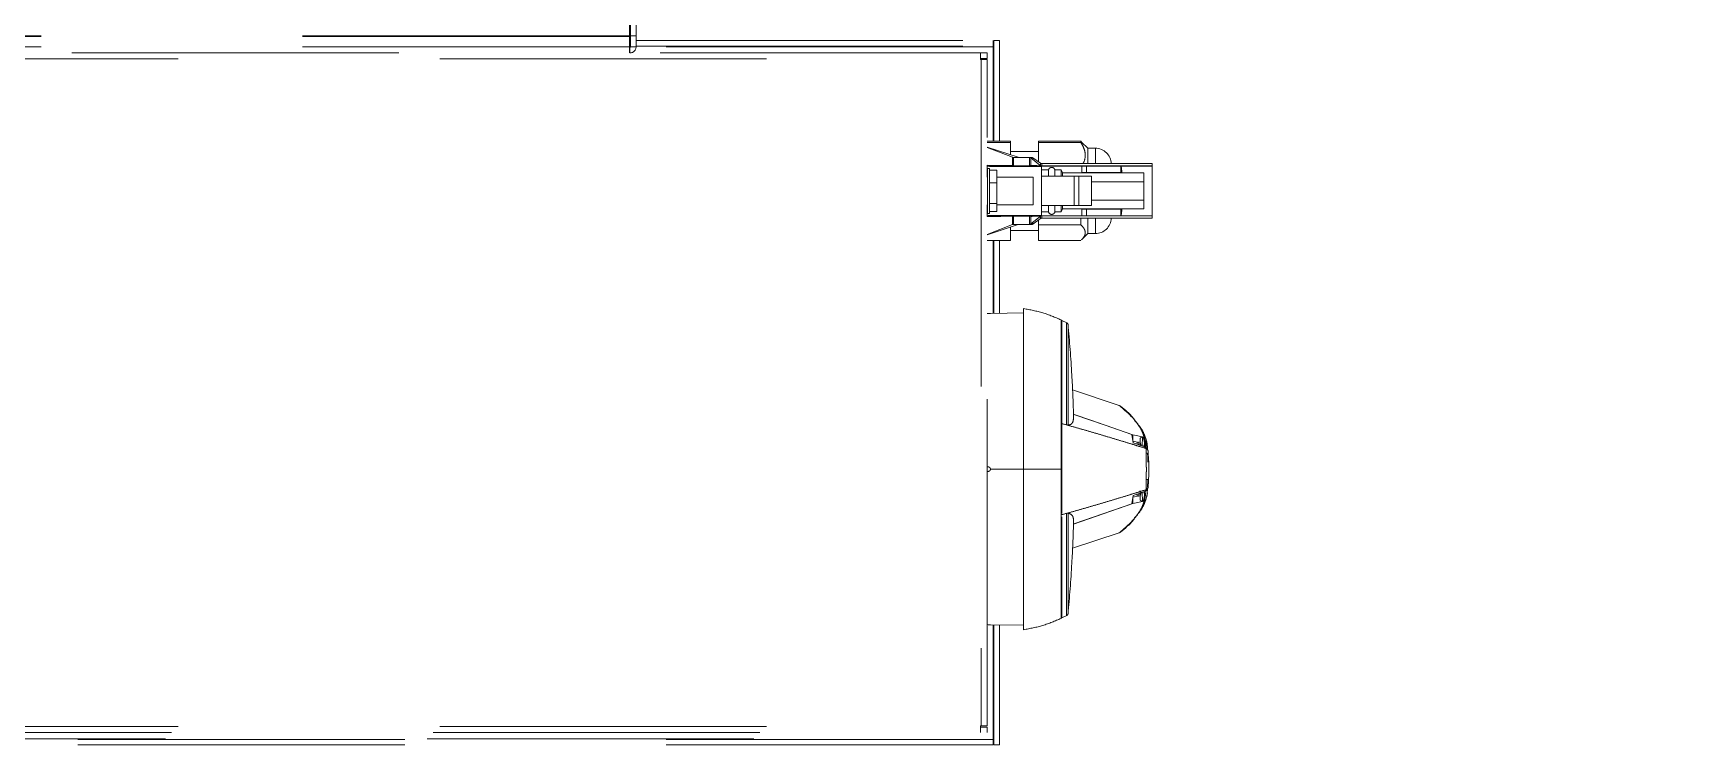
# Model space of a CAD drawing. Header units: feet. Extents: x 0.3 to 98.5, y -18.6 to 31.5.
# Drawn here: x 59.376 to 60.009, y -5.696 to -5.424 of the extents above; entities that cross this region are included whole.
import ezdxf

# ---------------------------------------------------------------- set-up
doc = ezdxf.new("R2010")
doc.units = ezdxf.units.FT
doc.header["$MEASUREMENT"] = 0
doc.linetypes.add('DASHED2', pattern=[0.375, 0.25, -0.125])
doc.layers.add('S-TRACKER TABLE', color=252, linetype='Continuous')
doc.layers.add('STRINGS', color=30, linetype='Continuous')

msp = doc.modelspace()

# ---------------------------------------------------------------- linework, layer by layer
at = {"layer": 'S-TRACKER TABLE', "linetype": 'DASHED2', "lineweight": 15, "ltscale": 0.5}
for p, q in [((59.60459, -5.38895), (59.60459, -5.42918)), ((59.60669, -5.38895), (59.60669, -5.42918)), ((59.60416, -5.43151), (59.60416, -5.41653)), ((59.60416, -5.42498), (58.92743, -5.42498)), ((59.60416, -5.4252), (58.92743, -5.4252)), ((59.60669, -5.42498), (59.60459, -5.42498)), ((59.74094, -5.43151), (58.85406, -5.43151)), ((59.60416, -5.42918), (58.92743, -5.42918)), ((59.60416, -5.42681), (59.60459, -5.42681)), ((59.60416, -5.42892), (59.60459, -5.42892)), ((59.60459, -5.42914), (59.60416, -5.42914)), ((59.60416, -5.4294), (59.60437, -5.4294)), ((59.60437, -5.4294), (59.60437, -5.43151)), ((59.60459, -5.42918), (59.60669, -5.42918)), ((59.60669, -5.42681), (59.74322, -5.42681)), ((59.60669, -5.42892), (59.74322, -5.42892)), ((59.74322, -5.42914), (59.60669, -5.42914)), ((59.73839, -5.43151), (59.73839, -5.43405)), ((59.74094, -5.43361), (59.74094, -5.43151)), ((59.74322, -5.42918), (59.74322, -5.42681)), ((59.74322, -5.42918), (59.74353, -5.42918)), ((59.74331, -5.4653), (59.74331, -5.42918)), ((59.74563, -5.42681), (59.74353, -5.42681)), ((59.74353, -5.42681), (59.74353, -5.4653)), ((59.74563, -5.42681), (59.74563, -5.4653)), ((58.85661, -5.43383), (59.73839, -5.43383)), ((59.74094, -5.43361), (59.73839, -5.43361)), ((59.74094, -5.43405), (59.73839, -5.43405)), ((59.73862, -5.43405), (59.73862, -5.68885)), ((59.74094, -5.68885), (59.74094, -5.43405)), ((59.74094, -5.4653), (59.74991, -5.4653)), ((59.74991, -5.46577), (59.74094, -5.46577)), ((59.74094, -5.4675), (59.75289, -5.47141)), ((59.74094, -5.46762), (59.75068, -5.47139)), ((59.74991, -5.47043), (59.74991, -5.4653)), ((59.74991, -5.46917), (59.76062, -5.46917)), ((59.76062, -5.4653), (59.76062, -5.47312)), ((59.76062, -5.4653), (59.77675, -5.4653)), ((59.77675, -5.46577), (59.76062, -5.46577)), ((59.77675, -5.4653), (59.77704, -5.46563)), ((59.77675, -5.46577), (59.77675, -5.4653)), ((59.77707, -5.4656), (59.77943, -5.46796)), ((59.77943, -5.46796), (59.78236, -5.46796)), ((59.77943, -5.47383), (59.77943, -5.46796)), ((59.78236, -5.47383), (59.78236, -5.46796)), ((59.74098, -5.47449), (59.74098, -5.47899)), ((59.74116, -5.47564), (59.74186, -5.47564)), ((59.74116, -5.4929), (59.74116, -5.47564)), ((59.74186, -5.4929), (59.74186, -5.47564)), ((59.74186, -5.47637), (59.74462, -5.47637)), ((59.76174, -5.47488), (59.74208, -5.47488)), ((59.74462, -5.49218), (59.74462, -5.47637)), ((59.75068, -5.47139), (59.75068, -5.47462)), ((59.75099, -5.47145), (59.75793, -5.47145)), ((59.75099, -5.47488), (59.75099, -5.47145)), ((59.75712, -5.47467), (59.75099, -5.47467)), ((59.75289, -5.47141), (59.75289, -5.47145)), ((59.75712, -5.47488), (59.75712, -5.47145)), ((59.75766, -5.47164), (59.76174, -5.47488)), ((59.75766, -5.47454), (59.75766, -5.47164)), ((59.75793, -5.47145), (59.75793, -5.47185)), ((59.75842, -5.4716), (59.76143, -5.47368)), ((59.75842, -5.47224), (59.75842, -5.4716)), ((59.76143, -5.47368), (59.76143, -5.47457)), ((59.76174, -5.49366), (59.76174, -5.47488)), ((59.76174, -5.47625), (59.76444, -5.47625)), ((59.76192, -5.47383), (59.80411, -5.47383)), ((59.76192, -5.47383), (59.76192, -5.47478)), ((59.80411, -5.47471), (59.76192, -5.47471)), ((59.80411, -5.47478), (59.76202, -5.47478)), ((59.76444, -5.47866), (59.76444, -5.47625)), ((59.76686, -5.47625), (59.76927, -5.47625)), ((59.76686, -5.47866), (59.76686, -5.47625)), ((59.76927, -5.47625), (59.76978, -5.47737)), ((59.76927, -5.47866), (59.76927, -5.47625)), ((59.76978, -5.47737), (59.80083, -5.47737)), ((59.76978, -5.47866), (59.76978, -5.47737)), ((59.77719, -5.47478), (59.77719, -5.47725)), ((59.77719, -5.47725), (59.79246, -5.47725)), ((59.77891, -5.47737), (59.77891, -5.47478)), ((59.79203, -5.47725), (59.79203, -5.47478)), ((59.79246, -5.47725), (59.79246, -5.47679)), ((59.80083, -5.49118), (59.80083, -5.47737)), ((59.80411, -5.49472), (59.80411, -5.47383)), ((59.74094, -5.47899), (59.74116, -5.47899)), ((59.74186, -5.48123), (59.74462, -5.48123)), ((59.74462, -5.47899), (59.75851, -5.47899)), ((59.75851, -5.48956), (59.75851, -5.47899)), ((59.78081, -5.47866), (59.76174, -5.47866)), ((59.77425, -5.47866), (59.77425, -5.48988)), ((59.77598, -5.47866), (59.77598, -5.48988)), ((59.78081, -5.47866), (59.78081, -5.48988)), ((59.80083, -5.48075), (59.78081, -5.48075)), ((59.74116, -5.48956), (59.74094, -5.48956)), ((59.74098, -5.48956), (59.74098, -5.49405)), ((59.74186, -5.48913), (59.74462, -5.48913)), ((59.75851, -5.48956), (59.74462, -5.48956)), ((59.78081, -5.48988), (59.76174, -5.48988)), ((59.76444, -5.4923), (59.76444, -5.48988)), ((59.76686, -5.4923), (59.76686, -5.48988)), ((59.76927, -5.4923), (59.76927, -5.48988)), ((59.76978, -5.49118), (59.76978, -5.48988)), ((59.78081, -5.4878), (59.80083, -5.4878)), ((59.74186, -5.4929), (59.74116, -5.4929)), ((59.74186, -5.49218), (59.74462, -5.49218)), ((59.76174, -5.49366), (59.74208, -5.49366)), ((59.75068, -5.49392), (59.75068, -5.49716)), ((59.75099, -5.4971), (59.75099, -5.49366)), ((59.75099, -5.49388), (59.75712, -5.49388)), ((59.75712, -5.49366), (59.75712, -5.4971)), ((59.76174, -5.49366), (59.75766, -5.49691)), ((59.75766, -5.49691), (59.75766, -5.49401)), ((59.76143, -5.49487), (59.75842, -5.49695)), ((59.75842, -5.49695), (59.75842, -5.4963)), ((59.76062, -5.49543), (59.76062, -5.50325)), ((59.76143, -5.49398), (59.76143, -5.49487)), ((59.76444, -5.4923), (59.76174, -5.4923)), ((59.76192, -5.49472), (59.76192, -5.49377)), ((59.76192, -5.49384), (59.80411, -5.49384)), ((59.80411, -5.49472), (59.76192, -5.49472)), ((59.80411, -5.49377), (59.76202, -5.49377)), ((59.76927, -5.4923), (59.76686, -5.4923)), ((59.76978, -5.49118), (59.76927, -5.4923)), ((59.80083, -5.49118), (59.76978, -5.49118)), ((59.77675, -5.49721), (59.77675, -5.49472)), ((59.77719, -5.4913), (59.77719, -5.49377)), ((59.79246, -5.4913), (59.77719, -5.4913)), ((59.77891, -5.49377), (59.77891, -5.49118)), ((59.77943, -5.50058), (59.77943, -5.49472)), ((59.78236, -5.50058), (59.78236, -5.49472)), ((59.79203, -5.49377), (59.79203, -5.4913)), ((59.79246, -5.49176), (59.79246, -5.4913)), ((59.75289, -5.49714), (59.74094, -5.50105)), ((59.75068, -5.49716), (59.74094, -5.50093)), ((59.74991, -5.50325), (59.74991, -5.49811)), ((59.76062, -5.49938), (59.74991, -5.49938)), ((59.75793, -5.4971), (59.75099, -5.4971)), ((59.75289, -5.4971), (59.75289, -5.49714)), ((59.75793, -5.49669), (59.75793, -5.4971)), ((59.77675, -5.49721), (59.76062, -5.49721)), ((59.77943, -5.50058), (59.77707, -5.50295)), ((59.78236, -5.50058), (59.77943, -5.50058)), ((59.74094, -5.50325), (59.74991, -5.50325)), ((59.74331, -5.53115), (59.74331, -5.50325)), ((59.74353, -5.50325), (59.74353, -5.53114)), ((59.74563, -5.50325), (59.74563, -5.53111)), ((59.76062, -5.50325), (59.77675, -5.50325)), ((59.74094, -5.5312), (59.74137, -5.53119)), ((59.74223, -5.53117), (59.75501, -5.53094)), ((59.76958, -5.53376), (59.77138, -5.53467)), ((59.76925, -5.53602), (59.76959, -5.53602)), ((59.76925, -5.53707), (59.76959, -5.53707)), ((59.76925, -5.53707), (59.76959, -5.53707)), ((59.79151, -5.56629), (59.77361, -5.56039)), ((59.77401, -5.56967), (59.77416, -5.56973)), ((59.77137, -5.57374), (59.76959, -5.57327)), ((59.79684, -5.58058), (59.79629, -5.57741)), ((59.79664, -5.5775), (59.79664, -5.57996)), ((59.79664, -5.5775), (59.80101, -5.57841)), ((59.80035, -5.57842), (59.8003, -5.58171)), ((59.80035, -5.57842), (59.80072, -5.5785)), ((59.80106, -5.57857), (59.80072, -5.5785)), ((59.76959, -5.58352), (59.76959, -5.5859)), ((59.79911, -5.58047), (59.79664, -5.57996)), ((59.80126, -5.58206), (59.79684, -5.58058)), ((59.79839, -5.58032), (59.7984, -5.5811)), ((59.79901, -5.58017), (59.79901, -5.58131)), ((59.79947, -5.57916), (59.79943, -5.58144)), ((59.79947, -5.58053), (59.79971, -5.58121)), ((59.79971, -5.58121), (59.79973, -5.58179)), ((59.8003, -5.58171), (59.80017, -5.5817)), ((59.80131, -5.58205), (59.80093, -5.58192)), ((59.80176, -5.58277), (59.80126, -5.58206)), ((59.8018, -5.58719), (59.80173, -5.58458)), ((59.80182, -5.58195), (59.80174, -5.57929)), ((59.80178, -5.58283), (59.80177, -5.58277)), ((59.80182, -5.58249), (59.80223, -5.58308)), ((59.80222, -5.58152), (59.80227, -5.58294)), ((59.80223, -5.58178), (59.80223, -5.58186)), ((59.80251, -5.58376), (59.80251, -5.58373)), ((59.80255, -5.58418), (59.80254, -5.58401)), ((59.8026, -5.58483), (59.80257, -5.58444)), ((59.8026, -5.58488), (59.8026, -5.58483)), ((59.80275, -5.5882), (59.8026, -5.58488)), ((59.74137, -5.58979), (59.74094, -5.58979)), ((59.74223, -5.59065), (59.75492, -5.59065)), ((59.76959, -5.5859), (59.76959, -5.60133)), ((59.80182, -5.58834), (59.8018, -5.58719)), ((59.80275, -5.5882), (59.80278, -5.59065)), ((59.80278, -5.59065), (59.80275, -5.59311)), ((59.74094, -5.59152), (59.74137, -5.59152)), ((59.80179, -5.59459), (59.80181, -5.59354)), ((59.80251, -5.59755), (59.80253, -5.59742)), ((59.8027, -5.59446), (59.80275, -5.59311)), ((59.76959, -5.60133), (59.76959, -5.60367)), ((59.77401, -5.61163), (59.79664, -5.6038)), ((59.79629, -5.6039), (59.77406, -5.61158)), ((59.79684, -5.60073), (59.79629, -5.6039)), ((59.79664, -5.60134), (59.79911, -5.60083)), ((59.79664, -5.60135), (59.79664, -5.6038)), ((59.80101, -5.6029), (59.79664, -5.6038)), ((59.79684, -5.60073), (59.80126, -5.59925)), ((59.7984, -5.60021), (59.79839, -5.60098)), ((59.79901, -5.6), (59.79901, -5.60113)), ((59.79943, -5.59986), (59.79947, -5.60214)), ((59.79971, -5.60009), (59.79944, -5.6009)), ((59.79971, -5.60009), (59.79972, -5.59976)), ((59.8003, -5.59959), (59.80035, -5.60288)), ((59.80072, -5.60281), (59.80035, -5.60288)), ((59.80106, -5.60274), (59.80072, -5.60281)), ((59.80131, -5.59926), (59.80093, -5.59938)), ((59.80176, -5.59853), (59.80126, -5.59925)), ((59.80176, -5.59853), (59.80178, -5.59844)), ((59.80178, -5.59844), (59.80178, -5.59842)), ((59.80223, -5.59822), (59.80181, -5.59883)), ((59.80203, -5.59832), (59.8022, -5.59952)), ((59.80227, -5.59837), (59.80222, -5.59978)), ((59.80243, -5.59787), (59.80225, -5.5982)), ((59.76959, -5.60804), (59.77137, -5.60757)), ((59.79151, -5.61501), (59.77361, -5.62091)), ((59.76959, -5.64424), (59.76925, -5.64423)), ((59.76959, -5.64529), (59.76925, -5.64528)), ((59.77138, -5.64663), (59.76958, -5.64755)), ((59.74094, -5.65011), (59.74137, -5.65012)), ((59.75492, -5.65036), (59.74223, -5.65014)), ((59.74331, -5.69373), (59.74331, -5.65016)), ((59.74353, -5.65016), (59.74353, -5.69609)), ((59.74563, -5.6502), (59.74563, -5.69609)), ((58.85406, -5.6914), (59.74094, -5.6914)), ((58.85661, -5.68908), (59.73839, -5.68908)), ((59.73839, -5.68885), (59.74094, -5.68885)), ((59.73839, -5.68885), (59.73839, -5.6914)), ((59.74094, -5.6893), (59.73839, -5.6893)), ((59.74094, -5.6914), (59.74094, -5.6893)), ((58.85178, -5.69377), (59.74322, -5.69377)), ((59.74322, -5.69399), (58.85178, -5.69399)), ((59.74322, -5.69609), (58.85178, -5.69609)), ((59.74322, -5.69609), (59.74322, -5.69373)), ((59.74353, -5.69373), (59.74322, -5.69373)), ((59.74563, -5.69609), (59.74353, -5.69609))]:
    msp.add_line(p, q, dxfattribs=at)
at = {"layer": 'S-TRACKER TABLE', "linetype": 'DASHED2', "lineweight": 15, "ltscale": 0.5, "flags": 128}
for points in [[(59.79629, -5.57741), (59.78645, -5.57401), (59.77406, -5.56972)], [(59.7743, -5.56977), (59.78062, -5.57196), (59.78863, -5.57473), (59.79664, -5.5775)], [(59.80093, -5.58192), (59.80061, -5.58182), (59.8003, -5.58171)], [(59.8003, -5.59959), (59.80061, -5.59949), (59.80093, -5.59938)]]:
    msp.add_lwpolyline(points, dxfattribs=at)
at = {"layer": 'S-TRACKER TABLE', "linetype": 'DASHED2', "lineweight": 15, "ltscale": 0.5}
for centre, radius, start, end in [((59.60437, -5.42918), 0.00232, 270, 0), ((59.60437, -5.42918), 0.000219, 270, 0), ((59.78236, -5.474), 0.00604, 1.63725, 90), ((59.75099, -5.47059), 0.000863, 248.82191, 270), ((59.75105, -5.4745), 0.00039, 198.77115, 261.52815), ((59.75099, -5.47355), 0.00112, 253.96252, 270.09449), ((59.75316, -5.47059), 0.000863, 251.88486, 270), ((59.75712, -5.47231), 0.000863, 51.48021, 90), ((59.75823, -5.47425), 0.000639, 207.53565, 267.37909), ((59.75793, -5.47231), 0.000863, 55.39432, 90), ((59.76174, -5.47407), 0.000817, 228.70268, 269.86928), ((59.76192, -5.47297), 0.000863, 235.39432, 270), ((59.76565, -5.47654), 0.00124, 13.65713, 166.34287), ((59.75105, -5.49405), 0.00039, 98.47185, 161.22885), ((59.75099, -5.495), 0.00112, 89.90551, 106.03748), ((59.75823, -5.4943), 0.000639, 92.62091, 152.46435), ((59.76174, -5.49448), 0.000817, 90.13072, 131.29732), ((59.76192, -5.49558), 0.000863, 90, 124.60568), ((59.76565, -5.49201), 0.00124, 193.65713, 346.34287), ((59.78236, -5.49454), 0.00604, 270, 358.36275), ((59.75099, -5.49796), 0.000863, 90, 111.17809), ((59.75316, -5.49796), 0.000863, 90, 108.11514), ((59.75712, -5.49624), 0.000863, 270, 308.51979), ((59.75793, -5.49624), 0.000863, 270, 304.60568)]:
    msp.add_arc(centre, radius, start, end, dxfattribs=at)
at = {"layer": 'S-TRACKER TABLE', "linetype": 'DASHED2', "lineweight": 15, "ltscale": 0.5, "extrusion": (0, 0, -1)}
for start_param, end_param in [(0.964354, 1.104772), (2.036821, 2.177239)]:
    msp.add_ellipse((59.78879, -5.48427), major_axis=(0, 0.01666), ratio=0.24643, start_param=start_param, end_param=end_param, dxfattribs=at)
at = {"layer": 'S-TRACKER TABLE', "linetype": 'DASHED2', "lineweight": 15, "ltscale": 0.5}
for points, knots in [([(59.77762, -5.47383), (59.77773, -5.47364), (59.77826, -5.47272), (59.77857, -5.47101), (59.77835, -5.46879), (59.7776, -5.46706), (59.77695, -5.46607), (59.77675, -5.46577)], [0, 0, 0, 0, 0.072772, 0.355554, 0.613676, 0.881514, 1, 1, 1, 1]), ([(59.75068, -5.47462), (59.74907, -5.4746), (59.74588, -5.47455), (59.74261, -5.47451), (59.74098, -5.47449)], [0, 0, 0, 0, 0.504284, 1, 1, 1, 1]), ([(59.74098, -5.47449), (59.74099, -5.47452), (59.74099, -5.47457), (59.74105, -5.47466), (59.74118, -5.47475), (59.74152, -5.47487), (59.74184, -5.47488), (59.74208, -5.47488)], [0, 0, 0, 0, 0.077089, 0.154139, 0.26443, 0.460052, 1, 1, 1, 1]), ([(59.75766, -5.47454), (59.75762, -5.47456), (59.75753, -5.4746), (59.75739, -5.47464), (59.75724, -5.47466), (59.75717, -5.47467), (59.75712, -5.47467)], [0, 0, 0, 0, 0.347779, 0.693541, 0.817926, 1, 1, 1, 1]), ([(59.7612, -5.47468), (59.76067, -5.47465), (59.75989, -5.47462), (59.75848, -5.47457), (59.75788, -5.47455), (59.75766, -5.47454)], [0, 0, 0, 0, 0.584706, 0.851036, 1, 1, 1, 1]), ([(59.76174, -5.47488), (59.76174, -5.47488), (59.76171, -5.47486), (59.76155, -5.47475), (59.76136, -5.47471), (59.7612, -5.47468)], [0, 0, 0, 0, 0.013286, 0.201551, 1, 1, 1, 1]), ([(59.74208, -5.49366), (59.74186, -5.49367), (59.74157, -5.49368), (59.74125, -5.49377), (59.74111, -5.49384), (59.74102, -5.49393), (59.74099, -5.494), (59.74098, -5.49404), (59.74098, -5.49405)], [0, 0, 0, 0, 0.507701, 0.649393, 0.791942, 0.878275, 0.965292, 1, 1, 1, 1]), ([(59.74098, -5.49405), (59.74261, -5.49404), (59.74588, -5.494), (59.74907, -5.49395), (59.75068, -5.49392)], [0, 0, 0, 0, 0.495678, 1, 1, 1, 1]), ([(59.75766, -5.49401), (59.7576, -5.49398), (59.75752, -5.49394), (59.75737, -5.4939), (59.75725, -5.49388), (59.75717, -5.49388), (59.75712, -5.49388)], [0, 0, 0, 0, 0.457271, 0.684998, 0.789758, 1, 1, 1, 1]), ([(59.75766, -5.49401), (59.75827, -5.49399), (59.75975, -5.49394), (59.76066, -5.49389), (59.7612, -5.49387)], [0, 0, 0, 0, 0.415229, 1, 1, 1, 1]), ([(59.7612, -5.49387), (59.76136, -5.49384), (59.76155, -5.4938), (59.76171, -5.49369), (59.76174, -5.49366), (59.76174, -5.49366)], [0, 0, 0, 0, 0.798449, 0.986714, 1, 1, 1, 1]), ([(59.77704, -5.50292), (59.77737, -5.50258), (59.77813, -5.50179), (59.77859, -5.50049), (59.77834, -5.4991), (59.7776, -5.49801), (59.77695, -5.4974), (59.77675, -5.49721)], [0, 0, 0, 0, 0.182683, 0.431944, 0.65947, 0.895559, 1, 1, 1, 1]), ([(59.74137, -5.53119), (59.74148, -5.53119), (59.74171, -5.53118), (59.742, -5.53117), (59.74219, -5.53117), (59.74226, -5.53117), (59.7422, -5.53117), (59.74217, -5.53117)], [0, 0, 0, 0, 0.200475, 0.400831, 0.600916, 0.800987, 1, 1, 1, 1]), ([(59.74184, -5.53118), (59.7418, -5.53118), (59.74166, -5.53118), (59.74149, -5.53119), (59.74137, -5.53119)], [0, 0, 0, 0, 0.333518, 1, 1, 1, 1]), ([(59.75492, -5.59065), (59.75492, -5.58664), (59.75492, -5.5786), (59.75492, -5.56701), (59.75492, -5.55633), (59.75492, -5.54698), (59.75492, -5.53929), (59.75492, -5.53361), (59.75492, -5.52996), (59.75492, -5.52951), (59.75492, -5.52928)], [0, 0, 0, 0, 0.124998, 0.249994, 0.374993, 0.499997, 0.625002, 0.750005, 0.875004, 1, 1, 1, 1]), ([(59.76925, -5.5336), (59.76925, -5.53381), (59.76925, -5.53423), (59.76925, -5.53763), (59.76925, -5.5429), (59.76925, -5.55005), (59.76925, -5.55875), (59.76925, -5.56868), (59.76925, -5.57945), (59.76925, -5.58692), (59.76925, -5.59065)], [0, 0, 0, 0, 0.124995, 0.249994, 0.374998, 0.500003, 0.625007, 0.750006, 0.875002, 1, 1, 1, 1]), ([(59.76959, -5.57327), (59.76959, -5.57012), (59.76959, -5.56384), (59.76959, -5.5554), (59.76959, -5.54801), (59.76959, -5.54198), (59.76959, -5.53742), (59.76959, -5.5347), (59.76959, -5.53354), (59.76959, -5.53383), (59.76959, -5.53386)], [0, 0, 0, 0, 0.140459, 0.280919, 0.421379, 0.561838, 0.702298, 0.842757, 0.983216, 1, 1, 1, 1]), ([(59.77136, -5.53467), (59.77144, -5.53471), (59.77158, -5.5348), (59.77175, -5.53501), (59.77187, -5.53524), (59.7719, -5.53541), (59.77191, -5.5355)], [0, 0, 0, 0, 0.249897, 0.499873, 0.749918, 1, 1, 1, 1]), ([(59.77137, -5.57374), (59.77137, -5.57128), (59.77137, -5.56636), (59.77137, -5.55955), (59.77137, -5.55332), (59.77137, -5.54783), (59.77137, -5.54318), (59.77137, -5.53946), (59.77137, -5.53671), (59.77137, -5.53515), (59.77137, -5.5345), (59.77137, -5.53468), (59.77137, -5.53468)], [0, 0, 0, 0, 0.110826, 0.22166, 0.332502, 0.443345, 0.55418, 0.665003, 0.775813, 0.886615, 0.997417, 1, 1, 1, 1]), ([(59.77189, -5.53524), (59.77244, -5.54171), (59.77341, -5.55324), (59.77383, -5.5648), (59.77402, -5.56987)], [0, 0, 0, 0, 0.560965, 1, 1, 1, 1]), ([(59.77191, -5.5355), (59.77191, -5.5355), (59.77191, -5.53548), (59.77191, -5.5355), (59.77191, -5.53553)], [0, 0, 0, 0, 0.198635, 1, 1, 1, 1]), ([(59.77191, -5.57387), (59.77191, -5.57154), (59.77191, -5.5668), (59.77191, -5.56016), (59.77191, -5.55395), (59.77191, -5.54844), (59.77191, -5.54378), (59.77191, -5.54011), (59.77191, -5.5375), (59.77191, -5.53587), (59.77191, -5.53562), (59.77191, -5.5355)], [0, 0, 0, 0, 0.107948, 0.219107, 0.332513, 0.447078, 0.561643, 0.67505, 0.786209, 0.894157, 1, 1, 1, 1]), ([(59.77405, -5.56987), (59.77402, -5.57071), (59.77397, -5.5723), (59.77321, -5.57357), (59.77235, -5.57377), (59.77191, -5.57387)], [0, 0, 0, 0, 0.361195, 0.680125, 1, 1, 1, 1]), ([(59.79151, -5.56629), (59.79153, -5.56628), (59.79156, -5.56626), (59.79156, -5.56632), (59.79156, -5.56634)], [0, 0, 0, 0, 0.582074, 1, 1, 1, 1]), ([(59.80101, -5.57841), (59.8008, -5.57773), (59.80036, -5.57637), (59.79882, -5.57365), (59.79619, -5.57037), (59.79307, -5.56765), (59.79151, -5.56629)], [0, 0, 0, 0, 0.250112, 0.500102, 0.749861, 1, 1, 1, 1]), ([(59.79182, -5.56641), (59.79351, -5.56784), (59.79571, -5.5697), (59.79688, -5.57116), (59.79714, -5.57149)], [0, 0, 0, 0, 0.77246, 1, 1, 1, 1]), ([(59.80152, -5.57873), (59.80135, -5.57821), (59.80093, -5.577), (59.79979, -5.5748), (59.79807, -5.57284), (59.79736, -5.57202)], [0, 0, 0, 0, 0.30248, 0.711367, 1, 1, 1, 1]), ([(59.76959, -5.57327), (59.771, -5.57365), (59.7738, -5.57443), (59.77661, -5.57523), (59.77801, -5.57563)], [0, 0, 0, 0, 0.500027, 1, 1, 1, 1]), ([(59.76959, -5.57327), (59.76959, -5.57328), (59.76959, -5.5733), (59.76959, -5.57359), (59.76959, -5.57413), (59.76959, -5.57543), (59.76959, -5.57859), (59.76959, -5.58155), (59.76959, -5.58352)], [0, 0, 0, 0, 0.063169, 0.124147, 0.180629, 0.248837, 0.498992, 1, 1, 1, 1]), ([(59.77191, -5.57387), (59.77189, -5.57386), (59.77185, -5.57386), (59.77166, -5.57381), (59.77147, -5.57376), (59.77137, -5.57374)], [0, 0, 0, 0, 0.332037, 0.664851, 1, 1, 1, 1]), ([(59.77801, -5.57563), (59.77941, -5.57603), (59.78221, -5.57684), (59.785, -5.57767), (59.7864, -5.57809)], [0, 0, 0, 0, 0.49996, 1, 1, 1, 1]), ([(59.7864, -5.57809), (59.78779, -5.57851), (59.79058, -5.57934), (59.79337, -5.58019), (59.79477, -5.58062)], [0, 0, 0, 0, 0.500014, 1, 1, 1, 1]), ([(59.79947, -5.57916), (59.79947, -5.57909), (59.79949, -5.57895), (59.79959, -5.57875), (59.79974, -5.57858), (59.79995, -5.57845), (59.80017, -5.5784), (59.80031, -5.57842), (59.80035, -5.57842)], [0, 0, 0, 0, 0.147837, 0.294914, 0.460848, 0.655409, 0.880489, 1, 1, 1, 1]), ([(59.80093, -5.58192), (59.80105, -5.58155), (59.80129, -5.58081), (59.80091, -5.57927), (59.80072, -5.5785)], [0, 0, 0, 0, 0.49996, 1, 1, 1, 1]), ([(59.80171, -5.57916), (59.8017, -5.57911), (59.80168, -5.57896), (59.80156, -5.57874), (59.80136, -5.57854), (59.80117, -5.57844), (59.80105, -5.57841), (59.80101, -5.57841)], [0, 0, 0, 0, 0.13329, 0.376521, 0.625906, 0.900721, 1, 1, 1, 1]), ([(59.80106, -5.57857), (59.80116, -5.5786), (59.80138, -5.57867), (59.80162, -5.57892), (59.80175, -5.5792), (59.80177, -5.57938), (59.80178, -5.57945)], [0, 0, 0, 0, 0.296895, 0.595089, 0.859646, 1, 1, 1, 1]), ([(59.80131, -5.58205), (59.80142, -5.58167), (59.80163, -5.58091), (59.80125, -5.57935), (59.80106, -5.57857)], [0, 0, 0, 0, 0.499951, 1, 1, 1, 1]), ([(59.79477, -5.58062), (59.79593, -5.58097), (59.79827, -5.58169), (59.8006, -5.58241), (59.80176, -5.58277)], [0, 0, 0, 0, 0.499999, 1, 1, 1, 1]), ([(59.80126, -5.58206), (59.80138, -5.58211), (59.8016, -5.58221), (59.80175, -5.58241), (59.80181, -5.5825)], [0, 0, 0, 0, 0.542272, 1, 1, 1, 1]), ([(59.80173, -5.58458), (59.80173, -5.58442), (59.80172, -5.58401), (59.80174, -5.58365), (59.80174, -5.58344)], [0, 0, 0, 0, 0.388905, 1, 1, 1, 1]), ([(59.8026, -5.58488), (59.80259, -5.58484), (59.80257, -5.58476), (59.80237, -5.58466), (59.80208, -5.58459), (59.80185, -5.58458), (59.80173, -5.58458)], [0, 0, 0, 0, 0.242126, 0.498874, 0.756851, 1, 1, 1, 1]), ([(59.80174, -5.58344), (59.80175, -5.58328), (59.80177, -5.583), (59.80178, -5.58288), (59.80178, -5.58283)], [0, 0, 0, 0, 0.523536, 1, 1, 1, 1]), ([(59.80176, -5.58277), (59.80183, -5.5828), (59.80197, -5.58285), (59.80215, -5.58299), (59.80231, -5.58317), (59.80238, -5.58331), (59.80242, -5.58338)], [0, 0, 0, 0, 0.235822, 0.485878, 0.743886, 1, 1, 1, 1]), ([(59.80249, -5.5837), (59.80247, -5.5836), (59.80244, -5.58339), (59.80228, -5.58312), (59.80205, -5.58289), (59.80186, -5.58281), (59.80176, -5.58277)], [0, 0, 0, 0, 0.2442, 0.499985, 0.755788, 1, 1, 1, 1]), ([(59.80178, -5.57945), (59.80183, -5.57962), (59.80193, -5.57999), (59.80206, -5.58055), (59.80217, -5.58113), (59.8022, -5.58149), (59.80222, -5.58168)], [0, 0, 0, 0, 0.197202, 0.42961, 0.697213, 1, 1, 1, 1]), ([(59.80241, -5.58338), (59.80237, -5.58331), (59.80229, -5.58314), (59.80207, -5.58294), (59.80188, -5.58287), (59.80178, -5.58283)], [0, 0, 0, 0, 0.276815, 0.646608, 1, 1, 1, 1]), ([(59.80223, -5.58186), (59.80223, -5.58191), (59.80224, -5.58213), (59.80221, -5.58244), (59.80214, -5.58276), (59.80207, -5.58291), (59.80203, -5.58298)], [0, 0, 0, 0, 0.098593, 0.439737, 0.754855, 1, 1, 1, 1]), ([(59.80234, -5.58487), (59.80236, -5.5853), (59.8024, -5.58629), (59.80242, -5.5874), (59.80243, -5.58802)], [0, 0, 0, 0, 0.442446, 1, 1, 1, 1]), ([(59.80241, -5.58337), (59.80242, -5.58339), (59.80243, -5.58343), (59.80244, -5.58353), (59.80244, -5.58357)], [0, 0, 0, 0, 0.64942, 1, 1, 1, 1]), ([(59.80251, -5.58373), (59.8025, -5.58363), (59.80248, -5.5835), (59.80242, -5.5834), (59.80241, -5.58338)], [0, 0, 0, 0, 0.795767, 1, 1, 1, 1]), ([(59.80244, -5.58357), (59.80244, -5.58359), (59.80245, -5.58362), (59.80245, -5.58367), (59.80245, -5.58368)], [0, 0, 0, 0, 0.724244, 1, 1, 1, 1]), ([(59.80254, -5.58401), (59.80253, -5.58398), (59.80253, -5.58391), (59.80252, -5.58381), (59.80251, -5.58377), (59.80251, -5.58376)], [0, 0, 0, 0, 0.265438, 0.656204, 1, 1, 1, 1]), ([(59.80257, -5.58444), (59.80256, -5.58436), (59.80256, -5.58427), (59.80255, -5.58419), (59.80255, -5.58418)], [0, 0, 0, 0, 0.950682, 1, 1, 1, 1]), ([(59.74223, -5.59065), (59.74222, -5.59054), (59.74219, -5.59031), (59.74199, -5.59003), (59.74171, -5.58983), (59.74148, -5.5898), (59.74137, -5.58979)], [0, 0, 0, 0, 0.250341, 0.500076, 0.749944, 1, 1, 1, 1]), ([(59.74223, -5.59065), (59.74222, -5.59056), (59.7422, -5.59036), (59.74206, -5.59011), (59.74184, -5.58991), (59.7416, -5.5898), (59.74143, -5.58979), (59.74137, -5.58979)], [0, 0, 0, 0, 0.213377, 0.426689, 0.641796, 0.858909, 1, 1, 1, 1]), ([(59.74137, -5.59152), (59.74148, -5.5915), (59.74171, -5.59148), (59.742, -5.59128), (59.74219, -5.59099), (59.74222, -5.59077), (59.74223, -5.59065)], [0, 0, 0, 0, 0.250469, 0.500244, 0.750069, 1, 1, 1, 1]), ([(59.74137, -5.59152), (59.74147, -5.59151), (59.74166, -5.59149), (59.74192, -5.59134), (59.74212, -5.59112), (59.74222, -5.59087), (59.74223, -5.59071), (59.74223, -5.59065)], [0, 0, 0, 0, 0.214754, 0.429423, 0.646086, 0.862877, 1, 1, 1, 1]), ([(59.75492, -5.59065), (59.75739, -5.59065), (59.76233, -5.59065), (59.76694, -5.59065), (59.76925, -5.59065)], [0, 0, 0, 0, 0.499983, 1, 1, 1, 1]), ([(59.75492, -5.65203), (59.75492, -5.6518), (59.75492, -5.65134), (59.75492, -5.64769), (59.75492, -5.64202), (59.75492, -5.63433), (59.75492, -5.62497), (59.75492, -5.61429), (59.75492, -5.6027), (59.75492, -5.59467), (59.75492, -5.59065)], [0, 0, 0, 0, 0.124996, 0.249995, 0.374998, 0.500003, 0.625007, 0.750006, 0.875002, 1, 1, 1, 1]), ([(59.76925, -5.59065), (59.76925, -5.59439), (59.76925, -5.60185), (59.76925, -5.61263), (59.76925, -5.62255), (59.76925, -5.63125), (59.76925, -5.6384), (59.76925, -5.64368), (59.76925, -5.64707), (59.76925, -5.64749), (59.76925, -5.64771)], [0, 0, 0, 0, 0.124998, 0.249994, 0.374993, 0.499997, 0.625002, 0.750006, 0.875005, 1, 1, 1, 1]), ([(59.80181, -5.59354), (59.80182, -5.5931), (59.80184, -5.59213), (59.80185, -5.59082), (59.80184, -5.58953), (59.80183, -5.58877), (59.80182, -5.58834)], [0, 0, 0, 0, 0.254564, 0.562183, 0.753796, 1, 1, 1, 1]), ([(59.80173, -5.59692), (59.80173, -5.59685), (59.80173, -5.59672), (59.80174, -5.5965), (59.80174, -5.59622), (59.80175, -5.59598), (59.80175, -5.59584), (59.80175, -5.59582)], [0, 0, 0, 0, 0.194442, 0.348773, 0.623395, 0.956333, 1, 1, 1, 1]), ([(59.80176, -5.59809), (59.80175, -5.59791), (59.80173, -5.59756), (59.80173, -5.59713), (59.80173, -5.59692)], [0, 0, 0, 0, 0.527904, 1, 1, 1, 1]), ([(59.80175, -5.59582), (59.80176, -5.5958), (59.80176, -5.59578), (59.80176, -5.59575), (59.80176, -5.59573), (59.80177, -5.59535), (59.80178, -5.59497), (59.80179, -5.59459)], [0, 0, 0, 0, 0.040702, 0.063552, 0.070622, 0.074797, 1, 1, 1, 1]), ([(59.80176, -5.59809), (59.80186, -5.59807), (59.80207, -5.59802), (59.80232, -5.59786), (59.80248, -5.59765), (59.80251, -5.59749), (59.80253, -5.59742)], [0, 0, 0, 0, 0.243244, 0.501392, 0.763142, 1, 1, 1, 1]), ([(59.80251, -5.59755), (59.8025, -5.59764), (59.80247, -5.59784), (59.8023, -5.5981), (59.80207, -5.59831), (59.80188, -5.59838), (59.80178, -5.59842)], [0, 0, 0, 0, 0.244598, 0.500107, 0.755516, 1, 1, 1, 1]), ([(59.8027, -5.59446), (59.80269, -5.59448), (59.80267, -5.59452), (59.80246, -5.59456), (59.80216, -5.59459), (59.80191, -5.59459), (59.80179, -5.59459)], [0, 0, 0, 0, 0.24208, 0.500068, 0.757991, 1, 1, 1, 1]), ([(59.8024, -5.59446), (59.8024, -5.59468), (59.80239, -5.59574), (59.80234, -5.5967), (59.8023, -5.59747)], [0, 0, 0, 0, 0.200548, 1, 1, 1, 1]), ([(59.80253, -5.59742), (59.80254, -5.59724), (59.80257, -5.59686), (59.80264, -5.59585), (59.80268, -5.59504), (59.8027, -5.59446)], [0, 0, 0, 0, 0.211991, 0.440674, 1, 1, 1, 1]), ([(59.76959, -5.60367), (59.76959, -5.60438), (59.76959, -5.60551), (59.76959, -5.6069), (59.76959, -5.60743), (59.76959, -5.60766)], [0, 0, 0, 0, 0.496942, 0.78185, 1, 1, 1, 1]), ([(59.77801, -5.60568), (59.77941, -5.60528), (59.78221, -5.60446), (59.785, -5.60363), (59.7864, -5.60322)], [0, 0, 0, 0, 0.500005, 1, 1, 1, 1]), ([(59.7864, -5.60322), (59.78779, -5.6028), (59.79058, -5.60196), (59.79337, -5.60111), (59.79477, -5.60069)], [0, 0, 0, 0, 0.499997, 1, 1, 1, 1]), ([(59.79151, -5.61501), (59.79308, -5.61365), (59.79479, -5.61216), (59.79655, -5.61035), (59.79711, -5.60972), (59.79793, -5.60872), (59.79911, -5.60715), (59.80001, -5.60554), (59.80067, -5.60399), (59.80088, -5.60333), (59.80101, -5.6029)], [0, 0, 0, 0, 0.250089, 0.27273, 0.374983, 0.388591, 0.499966, 0.749904, 0.837488, 1, 1, 1, 1]), ([(59.79477, -5.60069), (59.79593, -5.60033), (59.79827, -5.59961), (59.8006, -5.59889), (59.80176, -5.59853)], [0, 0, 0, 0, 0.500003, 1, 1, 1, 1]), ([(59.79736, -5.60928), (59.79807, -5.60847), (59.79979, -5.6065), (59.80093, -5.60431), (59.80135, -5.60309), (59.80152, -5.60258)], [0, 0, 0, 0, 0.288475, 0.697451, 1, 1, 1, 1]), ([(59.79941, -5.59897), (59.79942, -5.59904), (59.79943, -5.59918), (59.79954, -5.59937), (59.79969, -5.59952), (59.79989, -5.59961), (59.8001, -5.59964), (59.80024, -5.59961), (59.8003, -5.59959)], [0, 0, 0, 0, 0.159439, 0.318693, 0.482265, 0.655, 0.844556, 1, 1, 1, 1]), ([(59.80035, -5.60288), (59.80026, -5.60289), (59.80007, -5.6029), (59.7998, -5.60278), (59.7996, -5.60258), (59.79949, -5.60235), (59.79947, -5.60221), (59.79947, -5.60214)], [0, 0, 0, 0, 0.235721, 0.468194, 0.705915, 0.866977, 1, 1, 1, 1]), ([(59.80072, -5.60281), (59.80091, -5.60204), (59.80129, -5.6005), (59.80105, -5.59975), (59.80093, -5.59938)], [0, 0, 0, 0, 0.50004, 1, 1, 1, 1]), ([(59.80171, -5.60215), (59.8017, -5.6022), (59.80168, -5.60235), (59.80156, -5.60256), (59.80136, -5.60276), (59.80117, -5.60286), (59.80105, -5.60289), (59.80101, -5.6029)], [0, 0, 0, 0, 0.133124, 0.376329, 0.625686, 0.900538, 1, 1, 1, 1]), ([(59.80106, -5.60274), (59.80125, -5.60196), (59.80163, -5.6004), (59.80142, -5.59964), (59.80131, -5.59926)], [0, 0, 0, 0, 0.499958, 1, 1, 1, 1]), ([(59.80106, -5.60274), (59.80116, -5.60271), (59.80138, -5.60264), (59.80162, -5.60238), (59.80175, -5.6021), (59.80177, -5.60192), (59.80178, -5.60186)], [0, 0, 0, 0, 0.296912, 0.595127, 0.859611, 1, 1, 1, 1]), ([(59.80176, -5.59889), (59.80169, -5.59896), (59.80155, -5.59912), (59.80136, -5.5992), (59.80126, -5.59925)], [0, 0, 0, 0, 0.468038, 1, 1, 1, 1]), ([(59.80178, -5.59842), (59.80178, -5.59838), (59.80177, -5.59829), (59.80176, -5.59816), (59.80176, -5.59809)], [0, 0, 0, 0, 0.524004, 1, 1, 1, 1]), ([(59.80225, -5.5982), (59.80218, -5.59827), (59.80205, -5.59842), (59.80186, -5.59849), (59.80176, -5.59853)], [0, 0, 0, 0, 0.488204, 1, 1, 1, 1]), ([(59.8022, -5.59952), (59.80221, -5.59957), (59.80229, -5.60004), (59.80202, -5.60099), (59.80178, -5.60186)], [0, 0, 0, 0, 0.091641, 1, 1, 1, 1]), ([(59.76959, -5.60804), (59.771, -5.60765), (59.77381, -5.60689), (59.77661, -5.60608), (59.77801, -5.60568)], [0, 0, 0, 0, 0.499997, 1, 1, 1, 1]), ([(59.76959, -5.64745), (59.76959, -5.64748), (59.76959, -5.64776), (59.76959, -5.6466), (59.76959, -5.64388), (59.76959, -5.63932), (59.76959, -5.63329), (59.76959, -5.62591), (59.76959, -5.61771), (59.76959, -5.6117), (59.76959, -5.60883)], [0, 0, 0, 0, 0.016988, 0.159156, 0.301325, 0.443494, 0.585663, 0.727832, 0.870001, 1, 1, 1, 1]), ([(59.77191, -5.60744), (59.7719, -5.60744), (59.77187, -5.60744), (59.77175, -5.60747), (59.77158, -5.60751), (59.77144, -5.60755), (59.77137, -5.60757)], [0, 0, 0, 0, 0.256976, 0.511794, 0.759183, 1, 1, 1, 1]), ([(59.77137, -5.60757), (59.77137, -5.61003), (59.77137, -5.61494), (59.77137, -5.62175), (59.77137, -5.62798), (59.77137, -5.63347), (59.77137, -5.63813), (59.77137, -5.64184), (59.77137, -5.64459), (59.77137, -5.64616), (59.77137, -5.64681), (59.77137, -5.64663), (59.77137, -5.64662)], [0, 0, 0, 0, 0.110825, 0.221651, 0.332476, 0.443302, 0.554127, 0.664953, 0.775778, 0.886604, 0.997429, 1, 1, 1, 1]), ([(59.77405, -5.61143), (59.77403, -5.61068), (59.77401, -5.60952), (59.77345, -5.60795), (59.77257, -5.60766), (59.77191, -5.60744)], [0, 0, 0, 0, 0.316306, 0.488527, 1, 1, 1, 1]), ([(59.77191, -5.60744), (59.77191, -5.60985), (59.77191, -5.61468), (59.77191, -5.62136), (59.77191, -5.62747), (59.77191, -5.63286), (59.77191, -5.63743), (59.77192, -5.6411), (59.77192, -5.64375), (59.77192, -5.64544), (59.77192, -5.64567), (59.77192, -5.64579)], [0, 0, 0, 0, 0.111774, 0.223558, 0.335349, 0.44714, 0.55892, 0.670683, 0.782431, 0.894168, 1, 1, 1, 1]), ([(59.79715, -5.60981), (59.79688, -5.61014), (59.79571, -5.6116), (59.79351, -5.61346), (59.79182, -5.6149)], [0, 0, 0, 0, 0.227854, 1, 1, 1, 1]), ([(59.77402, -5.61143), (59.77383, -5.61651), (59.77341, -5.62807), (59.77244, -5.6396), (59.77189, -5.64606)], [0, 0, 0, 0, 0.439099, 1, 1, 1, 1]), ([(59.77192, -5.64581), (59.7719, -5.6459), (59.77187, -5.64607), (59.77175, -5.6463), (59.77159, -5.6465), (59.77144, -5.64659), (59.77137, -5.64664)], [0, 0, 0, 0, 0.250105, 0.500163, 0.750133, 1, 1, 1, 1]), ([(59.77192, -5.64579), (59.77192, -5.6458), (59.77192, -5.64583), (59.77192, -5.64581), (59.77192, -5.6458)], [0, 0, 0, 0, 0.575673, 1, 1, 1, 1]), ([(59.74137, -5.65012), (59.74148, -5.65012), (59.74171, -5.65012), (59.742, -5.65013), (59.74219, -5.65014), (59.74226, -5.65014), (59.74219, -5.65014), (59.742, -5.65013), (59.74171, -5.65012), (59.74148, -5.65012), (59.74137, -5.65012)], [0, 0, 0, 0, 0.125226, 0.250252, 0.375346, 0.500297, 0.625477, 0.749863, 0.874895, 1, 1, 1, 1])]:
    msp.add_open_spline(points, degree=3, knots=knots, dxfattribs=at)
for points in [[(59.75492, -5.52928), (59.75739, -5.52973), (59.76233, -5.53063), (59.76694, -5.53261), (59.76925, -5.5336)], [(59.76925, -5.64771), (59.76694, -5.6487), (59.76233, -5.65068), (59.75739, -5.65158), (59.75492, -5.65203)]]:
    msp.add_open_spline(points, degree=3, dxfattribs=at)
at = {"layer": 'STRINGS'}
for points in [[(60.10569, -5.46569, 0.311522), (59.88617, -5.18699, 0.150947), (59.74509, -5.18699, -0.017942), (59.70794, -5.19703, -0.017942)], [(60.09105, -5.46569, 0.310671), (59.88186, -5.20096, 0.150947), (59.74941, -5.20096, -0.017193), (59.71285, -5.21089, -0.017193)]]:
    msp.add_lwpolyline(points, format="xyb", dxfattribs=at)

doc.saveas('drawing.dxf')
